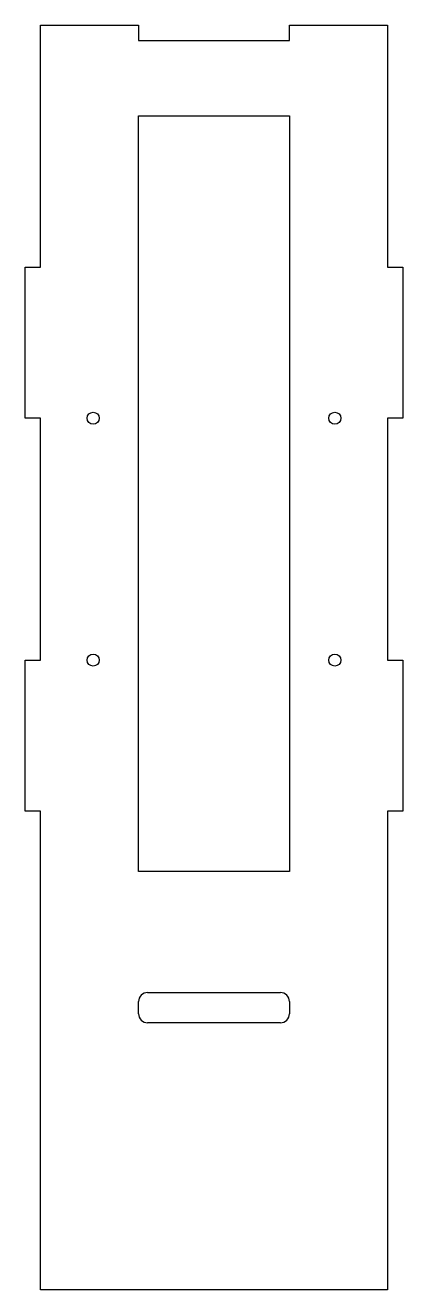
# Model space of a CAD drawing. Header units: millimetres. Extents: x -5 to 120, y -143 to 275.
import ezdxf

# ---------------------------------------------------------------- set-up
doc = ezdxf.new("R2010")
doc.units = ezdxf.units.MM

msp = doc.modelspace()

# ---------------------------------------------------------------- linework, layer by layer
at = {"color": 7, "linetype": 'Continuous', "lineweight": 25}
for p, q in [((0, 195), (0, 275)), ((0, 275), (32.5, 275)), ((32.5, 275), (32.5, 270)), ((82.5, 270), (82.5, 275)), ((82.5, 275), (115, 275)), ((115, 275), (115, 195)), ((32.5, 270), (82.5, 270)), ((32.5, -5), (32.5, 245)), ((32.5, 245), (82.5, 245)), ((82.5, 245), (82.5, -5)), ((-5, 145), (-5, 195)), ((-5, 195), (0, 195)), ((115, 195), (120, 195)), ((120, 195), (120, 145)), ((0, 145), (-5, 145)), ((0, 65), (0, 145)), ((120, 145), (115, 145)), ((115, 145), (115, 65)), ((-5, 15), (-5, 65)), ((-5, 65), (0, 65)), ((115, 65), (120, 65)), ((120, 65), (120, 15)), ((0, 15), (-5, 15)), ((0, -143.3), (0, 15)), ((120, 15), (115, 15)), ((115, 15), (115, -143.3)), ((82.5, -5), (32.5, -5)), ((35.5, -45), (79.5, -45)), ((32.5, -52), (32.5, -48)), ((82.5, -48), (82.5, -52)), ((79.5, -55), (35.5, -55)), ((115, -143.3), (0, -143.3))]:
    msp.add_line(p, q, dxfattribs=at)
for centre in [(17.5, 145), (97.5, 145), (17.5, 65), (97.5, 65)]:
    msp.add_circle(centre, 2, dxfattribs=at)
for centre, start, end in [((35.5, -48), 90, 180), ((79.5, -48), 0, 90), ((35.5, -52), 180, 270), ((79.5, -52), 270, 0)]:
    msp.add_arc(centre, 3, start, end, dxfattribs=at)

doc.saveas('drawing.dxf')
